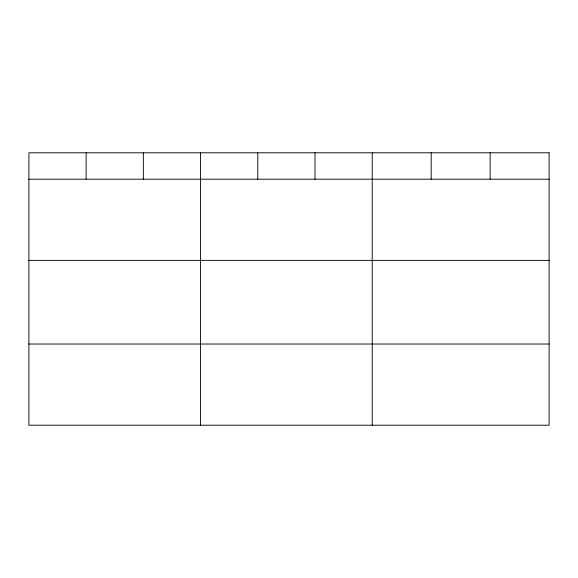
<?xml version="1.0" encoding="UTF-8"?>
<svg xmlns="http://www.w3.org/2000/svg" width="578" height="578" viewBox="0 0 578 578"><rect width="100%" height="100%" fill="white"/><g stroke="black" fill="none" stroke-linecap="round" stroke-linejoin="round"><path stroke-width="0.87" d="M28.9 179.194L549.1 179.194M28.9 260.382L549.1 260.382M28.9 344.026L549.1 344.026M490.144 152.787L490.144 179.194M431.188 152.787L431.188 179.194M372.232 152.787L372.232 425.213M315.01 152.787L315.01 179.194M257.788 152.787L257.788 179.194M200.566 152.787L200.566 425.213M143.344 152.787L143.344 179.194M86.122 152.787L86.122 179.194M549.1 152.787L28.9 152.787L28.9 425.213L549.1 425.213L549.1 152.787"/></g></svg>
